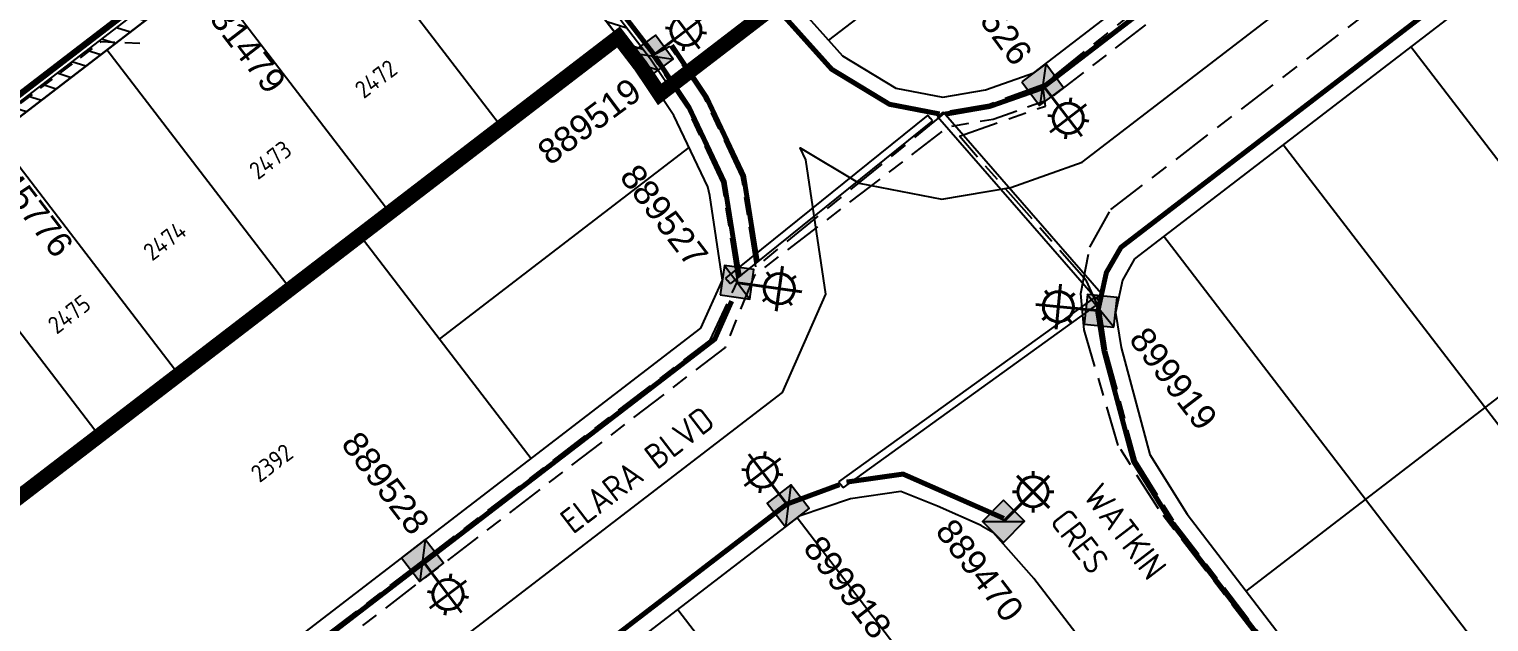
# Model space of a CAD drawing. Extents: x 296374 to 298792, y 6267790 to 6270844.
# Drawn here: x 298187.8 to 298333.2, y 6269746.1 to 6269805 of the extents above; entities that cross this region are included whole.
import ezdxf
from ezdxf.enums import TextEntityAlignment as Align

# ---------------------------------------------------------------- set-up
doc = ezdxf.new("R2010")
doc.units = 0
for name, pattern in [('Cable Exist UG', [8.2, 4, -1.2, 1.8, -1.2]), ('Dash', [5, 3, -2]), ('DASHED', [0.75, 0.5, -0.25]), ('DASHED2', [9.525, 6.35, -3.175]), ('IE Trench LV', [6.5, 5, -1.5]), ('Trench-Service', [1.5, 1, -0.5])]:
    doc.linetypes.add(name, pattern=pattern)
for name, color, linetype in [('_User Miscellaneous7', 7, 'Continuous'), ('_User_Boundary_Stage24', 252, 'DASHED2'), ('_User_Equip_Easement', 7, 'Continuous'), ('_User_Exist_HV', 7, 'Cable Exist UG'), ('_User_Exist_RoadCross', 7, 'Continuous'), ('_User_Exist_Trench', 7, 'Continuous'), ('_User_Roadnames', 7, 'Continuous'), ('_User_SL_Exist', 7, 'Continuous'), ('_User_xref', 251, 'Continuous'), ('Equip_SP_SL_EXT', 7, 'Continuous'), ('Mains_LV_NEW_T84', 2, 'Continuous'), ('Notes', 7, 'Continuous'), ('Services_SP_NEW_UG', 7, 'Trench-Service'), ('SupportsUG_SP_LV_NEW', 2, 'Continuous'), ('SupportsUG_SP_LV_SL_EXT', 7, 'Continuous'), ('SupportsUG_SP_LV_SL_NEW', 2, 'Continuous'), ('Trench_SP_NEW', 2, 'IE Trench LV'), ('X-Masterplan_LotLayout_P2$0$D-LO-LOTS-FUTURE', 251, 'Continuous'), ('X-Masterplan_LotLayout_P2$0$D-LO-Stage 1', 251, 'Continuous'), ('X-Masterplan_LotLayout_P2$0$D-LO-Stage 24', 251, 'Continuous'), ('X-Masterplan_LotLayout_P2$0$D-RD-Future_BDY', 251, 'Continuous'), ('X-Masterplan_LotLayout_P2$0$D-RD-Stage1_BDY', 251, 'Continuous'), ('X-Masterplan_LotLayout_P2$0$D-RD-Stage24_BDY', 251, 'Continuous'), ('XR-600340-P4-CI-DESIGN (06032016)$0$GN-ANNO-TEXT-LOT24', 251, 'Continuous')]:
    doc.layers.add(name, color=color, linetype=linetype)
doc.layers.add('Viewports', color=6, linetype='Continuous', plot=False)
doc.styles.add('CDD_AN-ISOCP', font='isocp.shx')
doc.styles.add('COLUMN_LABEL', font='arial.ttf')
doc.styles.add('iecARIAL', font='arial.ttf', dxfattribs={"height": 2})
doc.styles.add('POLE_LABEL', font='arial.ttf')
doc.styles.get("Standard").update_dxf_attribs({"font": 'arial.ttf'})
doc.styles.add('XR-600340-P4-CI-DESIGN (06032016)$0$CDD_AN-ISOCP', font='isocp.shx')
doc.linetypes.add('Cable New UG', pattern='A,7,-0.25,["x",Standard,S=2,R=0,X=0.2,Y=-0.8],-2.1', length=9.35)
doc.linetypes.add('IE Trench HV', pattern='A,7,-0.2,["/",Standard,S=3,R=0,X=0.6,Y=-1.4],-2.5', length=9.7)

# ---------------------------------------------------------------- blocks, each defined once
blk = doc.blocks.new('XR-600340-P4-CI-DESIGN (06032016)')
at = {"layer": 'Defpoints', "linetype": 'ByBlock', "insert": (298212, 6269761.87), "char_height": 1.75, "attachment_point": 5, "rotation": 37.4542, "style": 'XR-600340-P4-CI-DESIGN (06032016)$0$CDD_AN-ISOCP'}
blk.add_mtext('2392', dxfattribs=at)
at = {"layer": 'XR-600340-P4-CI-DESIGN (06032016)$0$GN-ANNO-TEXT-LOT24', "linetype": 'ByBlock', "char_height": 1.75, "attachment_point": 5, "rotation": 37.4542, "style": 'XR-600340-P4-CI-DESIGN (06032016)$0$CDD_AN-ISOCP'}
for s, insert in [('2472', (298222.37, 6269800.1)), ('2473', (298211.85, 6269792.04)), ('2474', (298201.34, 6269783.97)), ('2475', (298191.82, 6269776.67))]:
    blk.add_mtext(s, dxfattribs=dict(at, insert=insert))
blk = doc.blocks.new('X-Masterplan_LotLayout_P2')
at = {"layer": 'X-Masterplan_LotLayout_P2$0$D-LO-LOTS-FUTURE'}
for p, q in [((298264.32, 6269756.42), (298285.63, 6269728.65)), ((298252.42, 6269747.29), (298273.73, 6269719.52))]:
    blk.add_line(p, q, dxfattribs=at)
at = {"layer": 'X-Masterplan_LotLayout_P2$0$D-LO-Stage 1'}
for p, q in [((298365.9, 6269750.53), (298325.42, 6269803.29)), ((298309.01, 6269749.11), (298369.3, 6269795.37)), ((298353.2, 6269740.79), (298312.72, 6269793.55)), ((298341.3, 6269731.66), (298300.82, 6269784.42))]:
    blk.add_line(p, q, dxfattribs=at)
at = {"layer": 'X-Masterplan_LotLayout_P2$0$D-LO-Stage 24'}
for p, q in [((298216.6, 6269819.12), (298234.86, 6269795.32)), ((298205.49, 6269810.6), (298223.75, 6269786.8)), ((298246.52, 6269804.27), (298162.16, 6269739.54)), ((298213.83, 6269779.19), (298195.57, 6269802.99)), ((298184.46, 6269794.47), (298202.72, 6269770.67)), ((298194.79, 6269764.58), (298176.53, 6269788.38))]:
    blk.add_line(p, q, dxfattribs=at)
at = {"layer": 'X-Masterplan_LotLayout_P2$0$D-RD-Future_BDY'}
for points in [[(298292.87, 6269823.45), (298267.44, 6269803.94)], [(298228.69, 6269774.2), (298253.54, 6269793.27)], [(298220.78, 6269784.52), (298237.82, 6269762.3)]]:
    blk.add_lwpolyline(points, dxfattribs=at)
at = {"layer": 'X-Masterplan_LotLayout_P2$0$D-RD-Stage1_BDY'}
blk.add_lwpolyline([(298401.2, 6269850.63), (298397.13, 6269855.91), (298370.86, 6269838.06, 0.014464), (298368.74, 6269836.54), (298297.89, 6269782.17)], format="xyb", dxfattribs=at)
at = {"layer": 'X-Masterplan_LotLayout_P2$0$D-RD-Stage1_BDY', "flags": 128}
for points in [[(298297.89, 6269782.17), (298296.71, 6269780.06), (298296, 6269776.85), (298296.57, 6269773.35), (298299.42, 6269762.7)], [(298282.62, 6269755.65), (298278.3, 6269757.57), (298274.65, 6269759.01), (298269.62, 6269758.3), (298264.51, 6269756.56)], [(298264.51, 6269756.56), (298112, 6269639.55), (298111.07, 6269632.53), (298126.29, 6269612.7), (298133.3, 6269611.78), (298293.56, 6269734.74), (298294.49, 6269741.75), (298287.87, 6269750.37)]]:
    blk.add_lwpolyline(points, dxfattribs=at)
at = {"layer": 'X-Masterplan_LotLayout_P2$0$D-RD-Stage1_BDY'}
for points in [[(298299.42, 6269762.7), (298303.14, 6269756.76)], [(298303.14, 6269756.76), (298326.36, 6269726.5)], [(298282.62, 6269755.65), (298283.81, 6269754.99), (298287.87, 6269750.37)]]:
    blk.add_lwpolyline(points, dxfattribs=at)
at = {"layer": 'X-Masterplan_LotLayout_P2$0$D-RD-Stage24_BDY'}
blk.add_lwpolyline([(298361.17, 6269928.79), (298360.56, 6269929.58), (298348.46, 6269920.29), (298244.92, 6269840.85), (298244, 6269833.84), (298261.43, 6269811.12), (298264, 6269807.76), (298268.84, 6269802.39), (298268.84, 6269802.39), (298274.12, 6269799.18), (298278.82, 6269798.28), (298283.07, 6269799.01), (298287.87, 6269800.7), (298384.66, 6269874.96, 0.015634), (298391.73, 6269880.75)], format="xyb", dxfattribs=at)
at = {"layer": 'X-Masterplan_LotLayout_P2$0$D-RD-Stage24_BDY', "flags": 128}
blk.add_lwpolyline([(298183.17, 6269720.37), (298254.73, 6269775.27), (298256.86, 6269780.07), (298255.61, 6269788.48), (298255.4, 6269789.35), (298252.04, 6269796.46), (298248.74, 6269801.38), (298245.3, 6269805.85), (298231.3, 6269824.1), (298224.29, 6269825.03), (298147.86, 6269766.39), (298146.94, 6269759.38), (298176.16, 6269721.29)], close=True, dxfattribs=at)
blk = doc.blocks.new('SL_LANTERN_EXT')
at = {"lineweight": 40}
for p, q in [((0, 1.97), (0, 6.47)), ((-1.46, 5.68), (-1.06, 5.28)), ((1.46, 5.68), (1.06, 5.28)), ((-2.25, 4.22), (2.25, 4.22)), ((-1.46, 2.76), (-1.06, 3.16)), ((1.46, 2.76), (1.06, 3.16)), ((0, 0), (0, 2.72))]:
    blk.add_line(p, q, dxfattribs=at)
blk.add_circle((0, 4.22), 1.5, dxfattribs=at)
at = {"style": 'iecARIAL', "flags": 8}
blk.add_attdef('ASSET_NUM', (1.5, 1.5), '', height=2.5, dxfattribs=at)
for tag, p, height, flags in [('OPERATING_VOLTAGE', (0.98, -1.65), 0.2, 9), ('CONSTRUCTED_VOLTAGE', (0.98, -0.65), 0.2, 9), ('CONTROL_TYPE', (0.98, -0.85), 0.2, 9), ('LANTERN_PURPOSE', (0.98, -1.05), 0.2, 9), ('LANTERN_TYPE', (0.98, -1.25), 0.2, 9), ('NO_PHASES', (0.98, -1.45), 0.2, 9), ('LNUMBER', (2.18, -3.25), 2.5, 8), ('ORIENTATION', (0.98, -1.85), 0.2, 9), ('OWNED_BY', (0.98, -2.05), 0.2, 9), ('STATE', (0.98, -2.25), 0.2, 9), ('USAGE', (0.98, -2.45), 0.2, 9), ('CEXIST', (0.98, -2.65), 0.2, 9), ('CNEW', (0.98, -2.85), 0.2, 9), ('CNUMBER', (0.98, -3.05), 0.2, 9), ('CREMOVE', (0.98, -3.25), 0.2, 9), ('CREPLACE', (0.98, -3.45), 0.2, 9), ('LKINGHEIGHT', (0.98, -3.65), 0.2, 9), ('LBRACKET', (0.98, -3.85), 0.2, 9), ('LBRACKETVOCAB', (0.98, -4.05), 0.2, 9), ('LCATEGORY', (0.98, -4.25), 0.2, 9), ('LCHARGE1', (0.98, -4.45), 0.2, 9), ('LCHARGE1PERCENT', (0.98, -4.65), 0.2, 9), ('LCHARGE2', (0.98, -4.85), 0.2, 9), ('LCHARGE2PERCENT', (0.98, -5.05), 0.2, 9), ('LCHARGE3', (0.98, -5.25), 0.2, 9), ('LCHARGE3PERCENT', (0.98, -5.45), 0.2, 9), ('LEXIST', (0.98, -5.65), 0.2, 9), ('LLAMP', (0.98, -5.85), 0.2, 9), ('LLAMPVOCAB', (0.98, -6.05), 0.2, 9), ('LMAST', (0.98, -6.25), 0.2, 9), ('LMASTVOCAB', (0.98, -6.45), 0.2, 9), ('LNEW', (0.98, -6.65), 0.2, 9), ('LANTNUMBER', (0.98, -6.85), 0.2, 9), ('LOUTREACH', (0.98, -7.25), 0.2, 9), ('LOUTREACHVOCAB', (0.98, -7.45), 0.2, 9), ('LRATECODE', (0.98, -7.65), 0.2, 9), ('LREMOVE', (0.98, -7.85), 0.2, 9), ('LREPLACE', (0.98, -8.05), 0.2, 9), ('LTYPE', (0.98, -8.25), 0.2, 9), ('LTYPEVOCAB', (0.98, -8.45), 0.2, 9), ('LEGEND', (0.98, -8.65), 0.2, 9), ('LOCATION', (0.98, -8.85), 0.2, 9), ('STREETNAME', (0.98, -9.25), 0.2, 9), ('SUBURB', (0.98, -9.45), 0.2, 1), ('NOTES', (0.98, -9.05), 0.2, 9)]:
    blk.add_attdef(tag, p, '', height=height, dxfattribs=dict(flags=flags))
blk = doc.blocks.new('*U82')
at = {"lineweight": 40}
for p, q in [((-4.19, -2.3), (-4.24, 2.2)), ((-5.69, 1.39), (-5.29, 1)), ((-2.78, 1.43), (-3.17, 1.02)), ((0, 0), (-2.72, -0.03)), ((-1.97, -0.02), (-6.47, -0.07)), ((-5.66, -1.52), (-5.27, -1.12)), ((-2.74, -1.49), (-3.14, -1.1))]:
    blk.add_line(p, q, dxfattribs=at)
blk.add_circle((-4.22, -0.05), 1.5, dxfattribs=at)
at = {"style": 'iecARIAL', "flags": 8}
blk.add_attdef('ASSET_NUM', (1.5, 1.5), '', height=2.5, dxfattribs=at)
for tag, p, height, flags in [('OPERATING_VOLTAGE', (0.98, -1.65), 0.2, 9), ('CONSTRUCTED_VOLTAGE', (0.98, -0.65), 0.2, 9), ('CONTROL_TYPE', (0.98, -0.85), 0.2, 9), ('LANTERN_PURPOSE', (0.98, -1.05), 0.2, 9), ('LANTERN_TYPE', (0.98, -1.25), 0.2, 9), ('NO_PHASES', (0.98, -1.45), 0.2, 9), ('LNUMBER', (2.18, -3.25), 2.5, 8), ('ORIENTATION', (0.98, -1.85), 0.2, 9), ('OWNED_BY', (0.98, -2.05), 0.2, 9), ('STATE', (0.98, -2.25), 0.2, 9), ('USAGE', (0.98, -2.45), 0.2, 9), ('CEXIST', (0.98, -2.65), 0.2, 9), ('CNEW', (0.98, -2.85), 0.2, 9), ('CNUMBER', (0.98, -3.05), 0.2, 9), ('CREMOVE', (0.98, -3.25), 0.2, 9), ('CREPLACE', (0.98, -3.45), 0.2, 9), ('LKINGHEIGHT', (0.98, -3.65), 0.2, 9), ('LBRACKET', (0.98, -3.85), 0.2, 9), ('LBRACKETVOCAB', (0.98, -4.05), 0.2, 9), ('LCATEGORY', (0.98, -4.25), 0.2, 9), ('LCHARGE1', (0.98, -4.45), 0.2, 9), ('LCHARGE1PERCENT', (0.98, -4.65), 0.2, 9), ('LCHARGE2', (0.98, -4.85), 0.2, 9), ('LCHARGE2PERCENT', (0.98, -5.05), 0.2, 9), ('LCHARGE3', (0.98, -5.25), 0.2, 9), ('LCHARGE3PERCENT', (0.98, -5.45), 0.2, 9), ('LEXIST', (0.98, -5.65), 0.2, 9), ('LLAMP', (0.98, -5.85), 0.2, 9), ('LLAMPVOCAB', (0.98, -6.05), 0.2, 9), ('LMAST', (0.98, -6.25), 0.2, 9), ('LMASTVOCAB', (0.98, -6.45), 0.2, 9), ('LNEW', (0.98, -6.65), 0.2, 9), ('LANTNUMBER', (0.98, -6.85), 0.2, 9), ('LOUTREACH', (0.98, -7.25), 0.2, 9), ('LOUTREACHVOCAB', (0.98, -7.45), 0.2, 9), ('LRATECODE', (0.98, -7.65), 0.2, 9), ('LREMOVE', (0.98, -7.85), 0.2, 9), ('LREPLACE', (0.98, -8.05), 0.2, 9), ('LTYPE', (0.98, -8.25), 0.2, 9), ('LTYPEVOCAB', (0.98, -8.45), 0.2, 9), ('LEGEND', (0.98, -8.65), 0.2, 9), ('LOCATION', (0.98, -8.85), 0.2, 9), ('STREETNAME', (0.98, -9.25), 0.2, 9), ('SUBURB', (0.98, -9.45), 0.2, 1), ('NOTES', (0.98, -9.05), 0.2, 9)]:
    blk.add_attdef(tag, p, '', height=height, dxfattribs=dict(flags=flags))
blk = doc.blocks.new('*U83')
at = {"lineweight": 40}
for p, q in [((-1.39, 1.39), (-4.58, 4.57)), ((-4.58, 1.38), (-1.4, 4.57)), ((-2.99, 5.04), (-2.99, 4.48)), ((-5.05, 2.97), (-4.49, 2.97)), ((-0.93, 2.98), (-1.49, 2.98)), ((-2.98, 0.91), (-2.99, 1.48)), ((0, 0), (-1.93, 1.92))]:
    blk.add_line(p, q, dxfattribs=at)
blk.add_circle((-2.99, 2.98), 1.5, dxfattribs=at)
at = {"style": 'iecARIAL', "flags": 8}
blk.add_attdef('ASSET_NUM', (1.5, 1.5), '', height=2.5, dxfattribs=at)
for tag, p, height, flags in [('OPERATING_VOLTAGE', (0.98, -1.65), 0.2, 9), ('CONSTRUCTED_VOLTAGE', (0.98, -0.65), 0.2, 9), ('CONTROL_TYPE', (0.98, -0.85), 0.2, 9), ('LANTERN_PURPOSE', (0.98, -1.05), 0.2, 9), ('LANTERN_TYPE', (0.98, -1.25), 0.2, 9), ('NO_PHASES', (0.98, -1.45), 0.2, 9), ('LNUMBER', (2.18, -3.25), 2.5, 8), ('ORIENTATION', (0.98, -1.85), 0.2, 9), ('OWNED_BY', (0.98, -2.05), 0.2, 9), ('STATE', (0.98, -2.25), 0.2, 9), ('USAGE', (0.98, -2.45), 0.2, 9), ('CEXIST', (0.98, -2.65), 0.2, 9), ('CNEW', (0.98, -2.85), 0.2, 9), ('CNUMBER', (0.98, -3.05), 0.2, 9), ('CREMOVE', (0.98, -3.25), 0.2, 9), ('CREPLACE', (0.98, -3.45), 0.2, 9), ('LKINGHEIGHT', (0.98, -3.65), 0.2, 9), ('LBRACKET', (0.98, -3.85), 0.2, 9), ('LBRACKETVOCAB', (0.98, -4.05), 0.2, 9), ('LCATEGORY', (0.98, -4.25), 0.2, 9), ('LCHARGE1', (0.98, -4.45), 0.2, 9), ('LCHARGE1PERCENT', (0.98, -4.65), 0.2, 9), ('LCHARGE2', (0.98, -4.85), 0.2, 9), ('LCHARGE2PERCENT', (0.98, -5.05), 0.2, 9), ('LCHARGE3', (0.98, -5.25), 0.2, 9), ('LCHARGE3PERCENT', (0.98, -5.45), 0.2, 9), ('LEXIST', (0.98, -5.65), 0.2, 9), ('LLAMP', (0.98, -5.85), 0.2, 9), ('LLAMPVOCAB', (0.98, -6.05), 0.2, 9), ('LMAST', (0.98, -6.25), 0.2, 9), ('LMASTVOCAB', (0.98, -6.45), 0.2, 9), ('LNEW', (0.98, -6.65), 0.2, 9), ('LANTNUMBER', (0.98, -6.85), 0.2, 9), ('LOUTREACH', (0.98, -7.25), 0.2, 9), ('LOUTREACHVOCAB', (0.98, -7.45), 0.2, 9), ('LRATECODE', (0.98, -7.65), 0.2, 9), ('LREMOVE', (0.98, -7.85), 0.2, 9), ('LREPLACE', (0.98, -8.05), 0.2, 9), ('LTYPE', (0.98, -8.25), 0.2, 9), ('LTYPEVOCAB', (0.98, -8.45), 0.2, 9), ('LEGEND', (0.98, -8.65), 0.2, 9), ('LOCATION', (0.98, -8.85), 0.2, 9), ('STREETNAME', (0.98, -9.25), 0.2, 9), ('SUBURB', (0.98, -9.45), 0.2, 1), ('NOTES', (0.98, -9.05), 0.2, 9)]:
    blk.add_attdef(tag, p, '', height=height, dxfattribs=dict(flags=flags))
blk = doc.blocks.new('*U79')
at = {"lineweight": 40}
for p, q in [((-0.02, 1.97), (-0.07, 6.47)), ((-1.52, 5.66), (-1.12, 5.27)), ((1.39, 5.69), (1, 5.29)), ((-2.3, 4.19), (2.2, 4.24)), ((-1.49, 2.74), (-1.1, 3.14)), ((1.43, 2.78), (1.02, 3.17)), ((0, 0), (-0.03, 2.72))]:
    blk.add_line(p, q, dxfattribs=at)
blk.add_circle((-0.05, 4.22), 1.5, dxfattribs=at)
at = {"style": 'iecARIAL', "flags": 8}
blk.add_attdef('ASSET_NUM', (1.5, 1.5), '', height=2.5, dxfattribs=at)
for tag, p, height, flags in [('OPERATING_VOLTAGE', (0.98, -1.65), 0.2, 9), ('CONSTRUCTED_VOLTAGE', (0.98, -0.65), 0.2, 9), ('CONTROL_TYPE', (0.98, -0.85), 0.2, 9), ('LANTERN_PURPOSE', (0.98, -1.05), 0.2, 9), ('LANTERN_TYPE', (0.98, -1.25), 0.2, 9), ('NO_PHASES', (0.98, -1.45), 0.2, 9), ('LNUMBER', (2.18, -3.25), 2.5, 8), ('ORIENTATION', (0.98, -1.85), 0.2, 9), ('OWNED_BY', (0.98, -2.05), 0.2, 9), ('STATE', (0.98, -2.25), 0.2, 9), ('USAGE', (0.98, -2.45), 0.2, 9), ('CEXIST', (0.98, -2.65), 0.2, 9), ('CNEW', (0.98, -2.85), 0.2, 9), ('CNUMBER', (0.98, -3.05), 0.2, 9), ('CREMOVE', (0.98, -3.25), 0.2, 9), ('CREPLACE', (0.98, -3.45), 0.2, 9), ('LKINGHEIGHT', (0.98, -3.65), 0.2, 9), ('LBRACKET', (0.98, -3.85), 0.2, 9), ('LBRACKETVOCAB', (0.98, -4.05), 0.2, 9), ('LCATEGORY', (0.98, -4.25), 0.2, 9), ('LCHARGE1', (0.98, -4.45), 0.2, 9), ('LCHARGE1PERCENT', (0.98, -4.65), 0.2, 9), ('LCHARGE2', (0.98, -4.85), 0.2, 9), ('LCHARGE2PERCENT', (0.98, -5.05), 0.2, 9), ('LCHARGE3', (0.98, -5.25), 0.2, 9), ('LCHARGE3PERCENT', (0.98, -5.45), 0.2, 9), ('LEXIST', (0.98, -5.65), 0.2, 9), ('LLAMP', (0.98, -5.85), 0.2, 9), ('LLAMPVOCAB', (0.98, -6.05), 0.2, 9), ('LMAST', (0.98, -6.25), 0.2, 9), ('LMASTVOCAB', (0.98, -6.45), 0.2, 9), ('LNEW', (0.98, -6.65), 0.2, 9), ('LANTNUMBER', (0.98, -6.85), 0.2, 9), ('LOUTREACH', (0.98, -7.25), 0.2, 9), ('LOUTREACHVOCAB', (0.98, -7.45), 0.2, 9), ('LRATECODE', (0.98, -7.65), 0.2, 9), ('LREMOVE', (0.98, -7.85), 0.2, 9), ('LREPLACE', (0.98, -8.05), 0.2, 9), ('LTYPE', (0.98, -8.25), 0.2, 9), ('LTYPEVOCAB', (0.98, -8.45), 0.2, 9), ('LEGEND', (0.98, -8.65), 0.2, 9), ('LOCATION', (0.98, -8.85), 0.2, 9), ('STREETNAME', (0.98, -9.25), 0.2, 9), ('SUBURB', (0.98, -9.45), 0.2, 1), ('NOTES', (0.98, -9.05), 0.2, 9)]:
    blk.add_attdef(tag, p, '', height=height, dxfattribs=dict(flags=flags))
blk = doc.blocks.new('*U80')
at = {"lineweight": 40}
for p, q in [((-3.8, -2.82), (-4.45, 1.63)), ((-5.78, 0.64), (-5.32, 0.3)), ((-2.89, 1.06), (-3.23, 0.6)), ((0, 0), (-2.64, -0.38)), ((-1.9, -0.27), (-6.35, -0.92)), ((-5.36, -2.25), (-5.02, -1.8)), ((-2.47, -1.83), (-2.92, -1.49))]:
    blk.add_line(p, q, dxfattribs=at)
blk.add_circle((-4.12, -0.6), 1.5, dxfattribs=at)
at = {"style": 'iecARIAL', "flags": 8}
blk.add_attdef('ASSET_NUM', (1.5, 1.5), '', height=2.5, dxfattribs=at)
for tag, p, height, flags in [('OPERATING_VOLTAGE', (0.98, -1.65), 0.2, 9), ('CONSTRUCTED_VOLTAGE', (0.98, -0.65), 0.2, 9), ('CONTROL_TYPE', (0.98, -0.85), 0.2, 9), ('LANTERN_PURPOSE', (0.98, -1.05), 0.2, 9), ('LANTERN_TYPE', (0.98, -1.25), 0.2, 9), ('NO_PHASES', (0.98, -1.45), 0.2, 9), ('LNUMBER', (2.18, -3.25), 2.5, 8), ('ORIENTATION', (0.98, -1.85), 0.2, 9), ('OWNED_BY', (0.98, -2.05), 0.2, 9), ('STATE', (0.98, -2.25), 0.2, 9), ('USAGE', (0.98, -2.45), 0.2, 9), ('CEXIST', (0.98, -2.65), 0.2, 9), ('CNEW', (0.98, -2.85), 0.2, 9), ('CNUMBER', (0.98, -3.05), 0.2, 9), ('CREMOVE', (0.98, -3.25), 0.2, 9), ('CREPLACE', (0.98, -3.45), 0.2, 9), ('LKINGHEIGHT', (0.98, -3.65), 0.2, 9), ('LBRACKET', (0.98, -3.85), 0.2, 9), ('LBRACKETVOCAB', (0.98, -4.05), 0.2, 9), ('LCATEGORY', (0.98, -4.25), 0.2, 9), ('LCHARGE1', (0.98, -4.45), 0.2, 9), ('LCHARGE1PERCENT', (0.98, -4.65), 0.2, 9), ('LCHARGE2', (0.98, -4.85), 0.2, 9), ('LCHARGE2PERCENT', (0.98, -5.05), 0.2, 9), ('LCHARGE3', (0.98, -5.25), 0.2, 9), ('LCHARGE3PERCENT', (0.98, -5.45), 0.2, 9), ('LEXIST', (0.98, -5.65), 0.2, 9), ('LLAMP', (0.98, -5.85), 0.2, 9), ('LLAMPVOCAB', (0.98, -6.05), 0.2, 9), ('LMAST', (0.98, -6.25), 0.2, 9), ('LMASTVOCAB', (0.98, -6.45), 0.2, 9), ('LNEW', (0.98, -6.65), 0.2, 9), ('LANTNUMBER', (0.98, -6.85), 0.2, 9), ('LOUTREACH', (0.98, -7.25), 0.2, 9), ('LOUTREACHVOCAB', (0.98, -7.45), 0.2, 9), ('LRATECODE', (0.98, -7.65), 0.2, 9), ('LREMOVE', (0.98, -7.85), 0.2, 9), ('LREPLACE', (0.98, -8.05), 0.2, 9), ('LTYPE', (0.98, -8.25), 0.2, 9), ('LTYPEVOCAB', (0.98, -8.45), 0.2, 9), ('LEGEND', (0.98, -8.65), 0.2, 9), ('LOCATION', (0.98, -8.85), 0.2, 9), ('STREETNAME', (0.98, -9.25), 0.2, 9), ('SUBURB', (0.98, -9.45), 0.2, 1), ('NOTES', (0.98, -9.05), 0.2, 9)]:
    blk.add_attdef(tag, p, '', height=height, dxfattribs=dict(flags=flags))
blk = doc.blocks.new('PILLAR_NEW')
for tag, height, flags, p in [('ASSET_NUM', 2.5, 8, (2, 4)), ('STREET_CODE', 0.2, 9, (1.5, 2))]:
    blk.add_attdef(tag, text='', height=height, dxfattribs=dict(flags=flags)).set_placement(p, align=Align.MIDDLE_LEFT)
blk.add_wipeout([(-2.47, 0.99), (2.47, 0.99), (2.47, -0.99), (-2.47, -0.99)])
at = {"lineweight": -3}
blk.add_lwpolyline([(-2.47, 0.99), (2.47, 0.99), (2.47, -0.99), (-2.47, -0.99)], close=True, dxfattribs=at)
for tag, flags, p in [('OWNED_BY', 9, (1.5, 1.8)), ('OPERATED_BY', 9, (1.5, 1.6)), ('MAINTAINED_BY', 9, (1.5, 1.4)), ('STATE', 9, (1.5, 1.2)), ('SUPPORT_TYPE', 9, (1.5, 1)), ('SUBURB', 9, (1.5, 0.2)), ('STREETNAME', 9, (1.5, 0)), ('USAGE', 9, (1.5, 0.8)), ('LEGEND', 9, (1.5, 0.6)), ('PARENT', 9, (1.5, 0.4)), ('Z', 1, (1.5, -0.6)), ('LOCATION', 9, (1.5, -0.2)), ('NOTES', 9, (1.5, -0.4))]:
    blk.add_attdef(tag, text='', height=0.2, dxfattribs=dict(flags=flags)).set_placement(p, align=Align.MIDDLE_LEFT)
blk = doc.blocks.new('COLUMN_NEW')
for tag, flags, p in [('Z', 1, (1.5, -2.8)), ('NOTES', 9, (1.5, -2.4)), ('LABEL_ALIGNMENT', 9, (1.5, -2.6))]:
    blk.add_attdef(tag, text='', height=0.2, dxfattribs=dict(flags=flags)).set_placement(p, align=Align.MIDDLE_LEFT)
blk.add_wipeout([(-1.485, -1.485), (1.485, -1.485), (1.485, 1.485), (-1.485, 1.485)])
at = {"lineweight": -3}
blk.add_lwpolyline([(-1.485, -1.485), (1.485, -1.485), (1.485, 1.485), (-1.485, 1.485)], close=True, dxfattribs=at)
for tag, height, flags, p in [('ASSET_NUM', 2.5, 8, (2, 2)), ('STREET_CODE', 0.2, 9, (1.5, 0)), ('OWNED_BY', 0.2, 9, (1.5, -0.4)), ('OPERATED_BY', 0.2, 9, (1.5, -0.6)), ('STATE', 0.2, 9, (1.5, -1)), ('COLUMN_TYPE', 0.2, 9, (1.5, -0.2)), ('USAGE', 0.2, 9, (1.5, -1.2)), ('MAINTAINED_BY', 0.2, 9, (1.5, -0.8)), ('LEGEND', 0.2, 9, (1.5, -1.4)), ('SUBURB', 0.2, 9, (1.5, -1.8)), ('STREETNAME', 0.2, 9, (1.5, -2)), ('PARENT', 0.2, 9, (1.5, -1.6)), ('LOCATION', 0.2, 9, (1.5, -2.2))]:
    blk.add_attdef(tag, text='', height=height, dxfattribs=dict(flags=flags)).set_placement(p, align=Align.MIDDLE_LEFT)
at = {"style": 'POLE_LABEL', "flags": 9}
blk.add_attdef('STRUCTURE_PLANT_NUMBER', text='', height=0.2, dxfattribs=at).set_placement((1.5, 0.242), align=Align.MIDDLE_LEFT)
blk = doc.blocks.new('COLUMN_EXT')
blk.add_hatch(color=256).paths.add_polyline_path([(-1.49, 1.48), (-1.49, -1.49), (1.48, -1.49), (1.48, 1.48)])
blk.add_lwpolyline([(-1.49, -1.49), (1.48, -1.49), (1.48, 1.48), (-1.49, 1.48)], close=True)
for tag, height, style, flags, p in [('ASSET_NUM', 2.5, 'COLUMN_LABEL', 8, (2, 2)), ('STRUCTURE_PLANT_NUMBER', 0.2, 'POLE_LABEL', 9, (1.81, 0.03)), ('STREET_CODE', 0.2, 'COLUMN_LABEL', 9, (1.81, -0.2))]:
    blk.add_attdef(tag, text='', height=height, dxfattribs=dict(style=style, flags=flags)).set_placement(p, align=Align.MIDDLE_LEFT)
at = {"flags": 9}
for tag, p in [('COLUMN_TYPE', (1.81, -0.4)), ('OWNED_BY', (1.81, -0.6)), ('STATE', (1.81, -0.8)), ('USAGE', (1.81, -1)), ('LEGEND', (1.81, -1.2)), ('LOCATION', (1.81, -1.4)), ('STREETNAME', (1.81, -1.6)), ('SUBURB', (1.81, -1.8)), ('NOTES', (1.81, -2))]:
    blk.add_attdef(tag, text='', height=0.2, dxfattribs=at).set_placement(p, align=Align.MIDDLE_LEFT)
at = {"flags": 1}
blk.add_attdef('Z', (1.81, -2.35), '', height=0.2, dxfattribs=at)

msp = doc.modelspace()

# ---------------------------------------------------------------- hatches: boundary and pattern name
at = {"layer": '_User_Equip_Easement'}
h = msp.add_hatch(dxfattribs=at)
h.set_pattern_fill('ANSI31', color=256, scale=0.48, angle=80)
h.set_pattern_definition([(162.4963, (298226.3864, 6269882.092), (-0.45837, -1.453435), [])])
h.paths.add_polyline_path([(298250.62371, 6269798.56436), (298251.57771, 6269799.2963), (298249.7116, 6269802.07907), (298246.25427, 6269806.58521), (298231.95118, 6269825.22723), (298223.95495, 6269826.28048), (298154.77765, 6269773.20419), (298146.73991, 6269767.03724), (298145.6868, 6269759.04112), (298178.25101, 6269716.59695), (298179.20308, 6269717.3274), (298146.94143, 6269759.37722), (298147.86473, 6269766.38775), (298224.29105, 6269825.02584), (298231.30168, 6269824.10242), (298245.30221, 6269805.85474), (298248.73626, 6269801.37895)])

# ---------------------------------------------------------------- linework, layer by layer
at = {"layer": '_User Miscellaneous7', "linetype": 'Cable Exist UG'}
msp.add_lwpolyline([(298315.0431, 6269738.10248), (298300.28008, 6269757.28278), (298296.27028, 6269763.60062), (298292.90036, 6269775.12293), (298292.55343, 6269778.74076), (298293.47184, 6269783.363), (298295.54297, 6269787.09068), (298366.82757, 6269841.78387), (298369.01281, 6269843.36218), (298395.32367, 6269861.23135), (298417.8804, 6269878.74501), (298461.56177, 6269912.60517), (298465.58675, 6269912.54728), (298469.72702, 6269912.17649), (298473.10861, 6269910.96279)], dxfattribs=at)
at = {"layer": '_User_Boundary_Stage24', "linetype": 'DASHED', "lineweight": -3, "ltscale": 10, "flags": 128}
msp.add_lwpolyline([(298059.93994, 6269920.13196, 1.5, 1.5, 0), (298037.06843, 6269902.58088, 1.5, 1.5, 0), (298043.45852, 6269894.2523, 1.5, 1.5, 0), (298031.30986, 6269883.8018, 1.5, 1.5, 0), (298036.12625, 6269877.40883, 1.5, 1.5, 0), (298013.96731, 6269860.40738, 1.5, 1.5, 0), (298124.75997, 6269715.88959, 1.5, 1.5, 0), (298146.9747, 6269732.93381, 1.5, 1.5, 0), (298163.46601, 6269711.55528, 1.5, 1.5, 0), (298162.54271, 6269704.54475, 1.5, 1.5, 0), (298179.20375, 6269717.32793, 1.5, 1.5, 0), (298162.15951, 6269739.54265, 1.5, 1.5, 0), (298246.51967, 6269804.26798, 1.5, 1.5, 0), (298248.7361, 6269801.37918, 1.5, 1.5, 0), (298250.6237, 6269798.56436, 1.5, 1.5, 0), (298263.48907, 6269808.43531, 1.5, 1.5, 0), (298261.47988, 6269811.05403, 1.5, 1.5, 0), (298259.21256, 6269814.00916, 1.5, 1.5, 0), (298366.87583, 6269896.61125, 1.5, 1.5, 0), (298383.86478, 6269874.3541, 0, 0, 0)], format="xyseb", dxfattribs=at)
at = {"layer": '_User_Boundary_Stage24', "linetype": 'DASHED', "lineweight": -3, "ltscale": 10, "const_width": 1.5, "flags": 128}
msp.add_lwpolyline([(298250.6237, 6269798.56436), (298250.6237, 6269798.56436), (298263.43671, 6269808.39514)], dxfattribs=at)
at = {"layer": '_User_Equip_Easement', "linetype": 'Continuous', "flags": 128}
msp.add_lwpolyline([(298250.62371, 6269798.56436), (298251.57771, 6269799.2963), (298249.7116, 6269802.07907), (298246.25427, 6269806.58521), (298231.95118, 6269825.22723), (298223.95495, 6269826.28048), (298154.77765, 6269773.20419), (298146.73991, 6269767.03724), (298145.6868, 6269759.04112), (298178.25101, 6269716.59695), (298179.20308, 6269717.3274), (298146.94143, 6269759.37722), (298147.86473, 6269766.38775), (298155.50228, 6269772.24766), (298224.29105, 6269825.02584), (298231.30168, 6269824.10242), (298245.30221, 6269805.85474), (298248.73626, 6269801.37895), (298250.62371, 6269798.56436)], dxfattribs=at)
at = {"layer": '_User_Exist_HV', "lineweight": -3, "ltscale": 0.95, "flags": 128}
msp.add_lwpolyline([(298145.75757, 6269739.56273), (298166.60241, 6269712.39428), (298165.35704, 6269702.9383), (298257.16344, 6269773.3656), (298260.10491, 6269780.56636), (298279.33494, 6269795.3206), (298283.83025, 6269796.10151), (298289.31292, 6269798.02839), (298293.15839, 6269800.97836), (298382.59516, 6269869.59872), (298386.48382, 6269872.58229, 0.05590749), (298409.24129, 6269894.32503), (298428.84883, 6269868.65841)], format="xyb", dxfattribs=at)
at = {"layer": '_User_Exist_RoadCross'}
for p, q in [((298278.83823, 6269796.79), (298278.56681, 6269796.5535)), ((298294.58349, 6269778.71999), (298278.83823, 6269796.79)), ((298277.32906, 6269796.48499), (298257.17387, 6269780.2685)), ((298277.78041, 6269795.92402), (298257.62521, 6269779.70753)), ((298277.32906, 6269796.48499), (298277.55474, 6269796.20451)), ((298277.78041, 6269795.92402), (298277.55474, 6269796.20451)), ((298278.29539, 6269796.317), (298278.56681, 6269796.5535)), ((298294.04066, 6269778.24699), (298278.29539, 6269796.317)), ((298257.17387, 6269780.2685), (298257.39954, 6269779.98802)), ((298257.62521, 6269779.70753), (298257.39954, 6269779.98802)), ((298268.46318, 6269759.98046), (298294.06603, 6269778.40859)), ((298268.88379, 6269759.3961), (298294.48664, 6269777.82422)), ((298294.04066, 6269778.24699), (298294.31207, 6269778.48349)), ((298294.06603, 6269778.40859), (298294.27633, 6269778.1164)), ((298294.48664, 6269777.82422), (298294.27633, 6269778.1164)), ((298294.58349, 6269778.71999), (298294.31207, 6269778.48349)), ((298268.46318, 6269759.98046), (298268.67348, 6269759.68828)), ((298268.88379, 6269759.3961), (298268.67348, 6269759.68828))]:
    msp.add_line(p, q, dxfattribs=at)
at = {"layer": '_User_Exist_Trench', "lineweight": -3, "const_width": 0.5, "flags": 128}
for points in [[(298279.11244, 6269796.60142), (298283.50123, 6269797.36382), (298288.68622, 6269799.18608), (298292.36713, 6269802.00982), (298381.80382, 6269870.63011)], [(298294.45436, 6269777.86937), (298295.10034, 6269780.81579), (298296.55634, 6269783.33039), (298367.72926, 6269837.9), (298369.88395, 6269839.4563), (298396.09787, 6269857.25957)], [(298250.14816, 6269802.3258), (298253.51754, 6269797.30132), (298257.04326, 6269789.85634), (298258.54693, 6269780.41169)], [(298034.19276, 6269607.53086), (298035.54853, 6269607.40168), (298040.10088, 6269608.47105), (298100.22187, 6269654.60971), (298256.10966, 6269774.19568), (298257.79048, 6269777.97991)], [(298317.9959, 6269734.60077), (298301.71559, 6269755.77053), (298297.81488, 6269762.00504), (298294.87306, 6269772.98886), (298294.24201, 6269776.90083), (298294.45436, 6269777.86937)], [(298269.22104, 6269759.95881), (298274.85514, 6269760.75866), (298284.892, 6269756.34115)], [(298110.18039, 6269631.73989), (298109.45167, 6269632.60798), (298109.45167, 6269633.21019), (298110.40029, 6269640.46436), (298263.28977, 6269757.7688), (298268.52001, 6269759.69996)]]:
    msp.add_lwpolyline(points, dxfattribs=at)
at = {"layer": '_User_SL_Exist', "color": 7, "linetype": 'Cable Exist UG'}
for points in [[(298412.46195, 6269901.65483), (298385.43932, 6269873.68484), (298361.11506, 6269855.02765), (298328.38471, 6269830.07761), (298312.11655, 6269818.17325), (298288.76687, 6269799.51887), (298283.45061, 6269797.55802), (298279.07821, 6269796.79847), (298260.19362, 6269781.38164), (298258.78224, 6269790.38986), (298255.08706, 6269798.19268), (298251.64314, 6269803.32832), (298249.88929, 6269802.38445)], [(298191.26106, 6269724.70718), (298227.01191, 6269752.13255), (298255.63475, 6269774.09343), (298258.36232, 6269779.93296), (298258.33893, 6269780.29844), (298256.85106, 6269789.79491), (298253.34315, 6269797.20228), (298249.98205, 6269802.21441), (298249.89026, 6269802.38497)], [(298294.48638, 6269777.00237), (298293.10999, 6269780.00252), (298280.46798, 6269794.38986), (298289.02707, 6269797.39795), (298288.76687, 6269799.51887)], [(298294.47607, 6269777.06927), (298295.09653, 6269773.04351), (298298.02814, 6269762.09783), (298301.86678, 6269755.96251), (298321.43966, 6269730.44088), (298311.12568, 6269722.52749), (298302.88315, 6269723.61304), (298262.22812, 6269692.42047), (298261.14256, 6269684.17794), (298273.42165, 6269668.17391), (298280.41403, 6269667.83282)]]:
    msp.add_lwpolyline(points, dxfattribs=at)
at = {"layer": 'Mains_LV_NEW_T84', "linetype": 'Cable New UG', "lineweight": -3, "flags": 128}
msp.add_lwpolyline([(298183.24595, 6269796.05484), (298215.37779, 6269820.708)], dxfattribs=at)
at = {"layer": 'Notes', "flags": 128}
for points in [[(298247.81127, 6269802.68826), (298251.9673, 6269802.08064)], [(298289.07068, 6269801.59688), (298288.46306, 6269797.44085)], [(298257.0652, 6269781.5366), (298259.58949, 6269778.17955)], [(298295.84591, 6269775.37489), (298293.20524, 6269778.64118)], [(298263.69486, 6269759.68035), (298263.14642, 6269755.5161)], [(298282.76108, 6269756.04254), (298286.9613, 6269756.04841)]]:
    msp.add_lwpolyline(points, dxfattribs=at)
at = {"layer": 'Notes', "elevation": 21, "flags": 128}
msp.add_lwpolyline([(298227.27673, 6269754.22694), (298226.72829, 6269750.06269)], dxfattribs=at)
at = {"layer": 'Services_SP_NEW_UG', "linetype": 'Dash', "lineweight": -3, "ltscale": 0.5, "flags": 128}
msp.add_lwpolyline([(298198.85779, 6269803.63404), (298194.95583, 6269803.79133), (298185.81209, 6269796.77579), (298183.24584, 6269796.05465)], dxfattribs=at)
at = {"layer": 'Trench_SP_NEW', "linetype": 'IE Trench HV', "ltscale": 0.95, "const_width": 0.5, "flags": 128}
msp.add_lwpolyline([(298278.49896, 6269796.60721), (298273.5011, 6269797.57291), (298270.59997, 6269799.33098), (298267.74381, 6269801.06179), (298265.15782, 6269803.9381), (298262.69568, 6269806.67666), (298260.08161, 6269810.08372), (298256.64636, 6269814.5611), (298242.21833, 6269833.36596), (298243.32552, 6269841.77276), (298290.80594, 6269878.20211)], dxfattribs=at)
at = {"layer": 'Trench_SP_NEW', "linetype": 'IE Trench LV', "const_width": 0.5, "flags": 128}
for points in [[(298215.56041, 6269820.46998), (298154.46993, 6269773.59831), (298223.81491, 6269826.80325), (298232.2218, 6269825.6959), (298232.83091, 6269824.90202)], [(298250.0456, 6269802.53416), (298232.64891, 6269825.13923)], [(298251.80924, 6269803.43971), (298255.26145, 6269798.29172), (298258.97337, 6269790.45357), (298260.33687, 6269781.88928)]]:
    msp.add_lwpolyline(points, dxfattribs=at)
at = {"layer": 'Viewports', "lineweight": -3, "ltscale": 10, "flags": 128}
msp.add_lwpolyline([(298149.47599, 6269681.91505), (298262.83478, 6269768.88958), (298267.17544, 6269778.66227), (298265.18516, 6269792.05617), (298264.61989, 6269793.2498), (298270.46903, 6269789.70526), (298278.72555, 6269788.1099), (298285.60195, 6269789.30445), (298292.68889, 6269791.79515), (298378.74056, 6269857.81829)], dxfattribs=at)
msp.add_lwpolyline([(298149.47599, 6269681.91505), (298262.83478, 6269768.88958), (298267.17544, 6269778.66227), (298265.18516, 6269792.05617), (298264.61989, 6269793.2498), (298270.46903, 6269789.70526), (298278.72555, 6269788.1099), (298285.60195, 6269789.30445), (298292.68889, 6269791.79515), (298378.74056, 6269857.81829)], dxfattribs=at)

# ---------------------------------------------------------------- block references
at = {"layer": '_User_xref', "color": 7}
msp.add_blockref('X-Masterplan_LotLayout_P2', (0, 0), dxfattribs=at)
at = {"layer": '_User_xref', "color": 6, "lineweight": -3}
msp.add_blockref('XR-600340-P4-CI-DESIGN (06032016)', (0, 0), dxfattribs=at)
at = {"layer": 'Equip_SP_SL_EXT'}
for name, p, rotation in [('*U82', (298249.88499, 6269802.3551, 10.5), 216.8386212781519), ('*U79', (298288.73752, 6269799.52316, 10.5), 216.8386212781519), ('*U83', (298258.35366, 6269779.80269), 216.8386212781519), ('SL_LANTERN_EXT', (298294.5246, 6269776.99857), 84.32138512818602), ('SL_LANTERN_EXT', (298263.42064, 6269757.59822), 37.49722225961033), ('*U80', (298284.86119, 6269756.04548), 216.8386212781519), ('SL_LANTERN_EXT', (298227.00251, 6269752.14481, 10.5), 216.8386212781519)]:
    msp.add_blockref(name, p, dxfattribs=dict(at, rotation=rotation))
at = {"layer": 'SupportsUG_SP_LV_SL_EXT'}
ref = msp.add_blockref('COLUMN_EXT', (298288.76687, 6269799.51887), dxfattribs=dict(at, rotation=306.6822331232524))
ref.add_attrib('ASSET_NUM', '889526', dxfattribs={"layer": '0', "height": 2.5, "rotation": 306.6822331}).set_placement((298279.92633, 6269811.30274), align=Align.MIDDLE_LEFT)
ref = msp.add_blockref('COLUMN_EXT', (298331.08936, 6269809.51705, 10.5), dxfattribs=dict(at, rotation=37.49722225961031))
ref.add_attrib('ASSET_NUM', '899920', dxfattribs={"layer": '0', "height": 2.5, "rotation": 307.4972223}).set_placement((298334.73294, 6269804.53682, 10.5), align=Align.MIDDLE_LEFT)
ref = msp.add_blockref('COLUMN_EXT', (298249.88929, 6269802.38445), dxfattribs=dict(at, rotation=36.68223312325238))
ref.add_attrib('ASSET_NUM', '889519', dxfattribs={"layer": '0', "height": 2.5, "rotation": 36.6822331}).set_placement((298238.93358, 6269792.39982), align=Align.MIDDLE_LEFT)
ref = msp.add_blockref('COLUMN_EXT', (298258.32734, 6269779.85807), dxfattribs=dict(at, rotation=351.940826416746))
ref.add_attrib('ASSET_NUM', '889527', dxfattribs={"layer": '0', "height": 2.5, "rotation": 307.4972223}).set_placement((298247.51982, 6269791.0998), align=Align.MIDDLE_LEFT)
ref = msp.add_blockref('COLUMN_EXT', (298294.52557, 6269777.00803), dxfattribs=dict(at, rotation=83.95414454266944))
ref.add_attrib('ASSET_NUM', '899919', dxfattribs={"layer": '0', "height": 2.5, "rotation": 307.4972223}).set_placement((298298.24642, 6269774.89559), align=Align.MIDDLE_LEFT)
ref = msp.add_blockref('COLUMN_EXT', (298227.00251, 6269752.14481, 21), dxfattribs=dict(at, rotation=307.4972222833304))
ref.add_attrib('ASSET_NUM', '889528', dxfattribs={"layer": '0', "height": 2.5, "rotation": 307.4972223}).set_placement((298219.78932, 6269764.49397, 21), align=Align.MIDDLE_LEFT)
ref = msp.add_blockref('COLUMN_EXT', (298263.42064, 6269757.59822), dxfattribs=dict(at, rotation=37.49722225961031))
ref.add_attrib('ASSET_NUM', '899918', dxfattribs={"layer": '0', "height": 2.5, "rotation": 307.4972223}).set_placement((298265.79278, 6269754.12587), align=Align.MIDDLE_LEFT)
ref = msp.add_blockref('COLUMN_EXT', (298284.86119, 6269756.04548), dxfattribs=dict(at, rotation=225.0800793747218))
ref.add_attrib('ASSET_NUM', '889470', dxfattribs={"layer": '0', "height": 2.5, "rotation": 307.4972223}).set_placement((298278.96172, 6269755.80501), align=Align.MIDDLE_LEFT)

# ---------------------------------------------------------------- texts
at = {"layer": '_User_xref', "color": 251, "linetype": 'ByBlock', "insert": (298211.99705, 6269761.86761), "char_height": 1.75, "attachment_point": 5, "rotation": 37.4542054, "style": 'XR-600340-P4-CI-DESIGN (06032016)$0$CDD_AN-ISOCP'}
msp.add_mtext('2392', dxfattribs=at)

# ---------------------------------------------------------------- next in the draw order: block references
at = {"layer": 'SupportsUG_SP_LV_NEW', "lineweight": -3, "extrusion": (1.9461e-09, -2.53646e-09, 1)}
ref = msp.add_blockref('PILLAR_NEW', (298183.24584, 6269796.05465, -0.01532), dxfattribs=dict(at, rotation=37.49722231136185))
ref.add_attrib('ASSET_NUM', '145776', dxfattribs={"layer": '0', "height": 2.5, "rotation": 307.4972224}).set_placement((298184.31803, 6269792.10736, -0.01532), align=Align.MIDDLE_LEFT)
at = {"layer": 'SupportsUG_SP_LV_SL_NEW', "extrusion": (6.89606e-08, 9.24155e-08, 1)}
ref = msp.add_blockref('COLUMN_NEW', (298204.27043, 6269812.18588, 0.59999), dxfattribs=dict(at, rotation=127.4972223973504))
ref.add_attrib('ASSET_NUM', '931479', dxfattribs={"layer": '0', "extrusion": (6.89606e-08, 9.24155e-08, 1), "height": 2.5, "rotation": 307.4972224}).set_placement((298205.49105, 6269808.41581, 0.59999), align=Align.MIDDLE_LEFT)

# ---------------------------------------------------------------- next in the draw order: texts
at = {"layer": '_User_Roadnames', "char_height": 2.5, "attachment_point": 1, "style": 'CDD_AN-ISOCP', "bg_fill": 3, "box_fill_scale": 1.2, "bg_fill_color": 256, "bg_fill_transparency": 0}
for s, insert, width, rotation in [('ELARA BLVD', (298240.46793, 6269756.66795, 0), 19.8761982, 37.4972198), ('WATKIN\\PCRES', (298294.67062, 6269760.08498), 11.4125, 307.4972198)]:
    msp.add_mtext(s, dxfattribs=dict(at, insert=insert, width=width, rotation=rotation))

doc.saveas('drawing.dxf')
